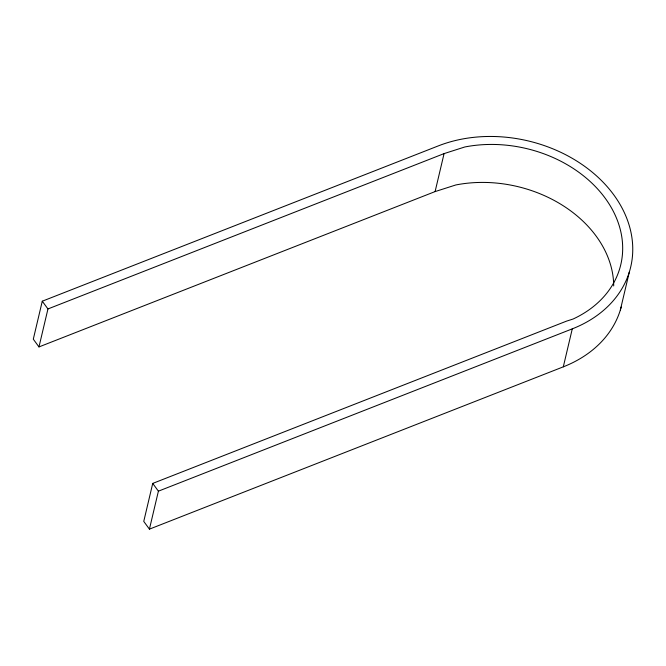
<?xml version="1.0" encoding="UTF-8"?>
<svg xmlns="http://www.w3.org/2000/svg" width="666" height="666" viewBox="0 0 666 666"><rect width="100%" height="100%" fill="white"/><g stroke="black" fill="none" stroke-linecap="round" stroke-linejoin="round"><path stroke-width="1" d="M38.969 346.928L47.952 308.949L444.08 153.605L464.81 146.978A118.631 91.275 13.3 0 1 609.232 204.154A118.631 91.275 13.3 0 1 572.993 319.064L566.608 321.104L152.73 483.416L143.756 521.395L149.425 529.145L563.303 366.841L572.277 328.862A128.813 99.109 13.3 0 0 613.761 194.838A128.813 99.109 13.3 0 0 438.411 145.854L42.274 301.199L33.3 339.177L38.969 346.928L435.098 191.583L455.835 184.957A118.631 91.275 13.3 0 1 613.702 285.939M149.425 529.145L158.4 491.167L152.73 483.416M435.098 191.583L444.08 153.605M620.354 309.973L629.337 271.994M158.4 491.167L572.277 328.862M42.274 301.199L47.952 308.949M621.212 307.001A128.813 99.109 13.3 0 1 563.303 366.841"/></g></svg>
